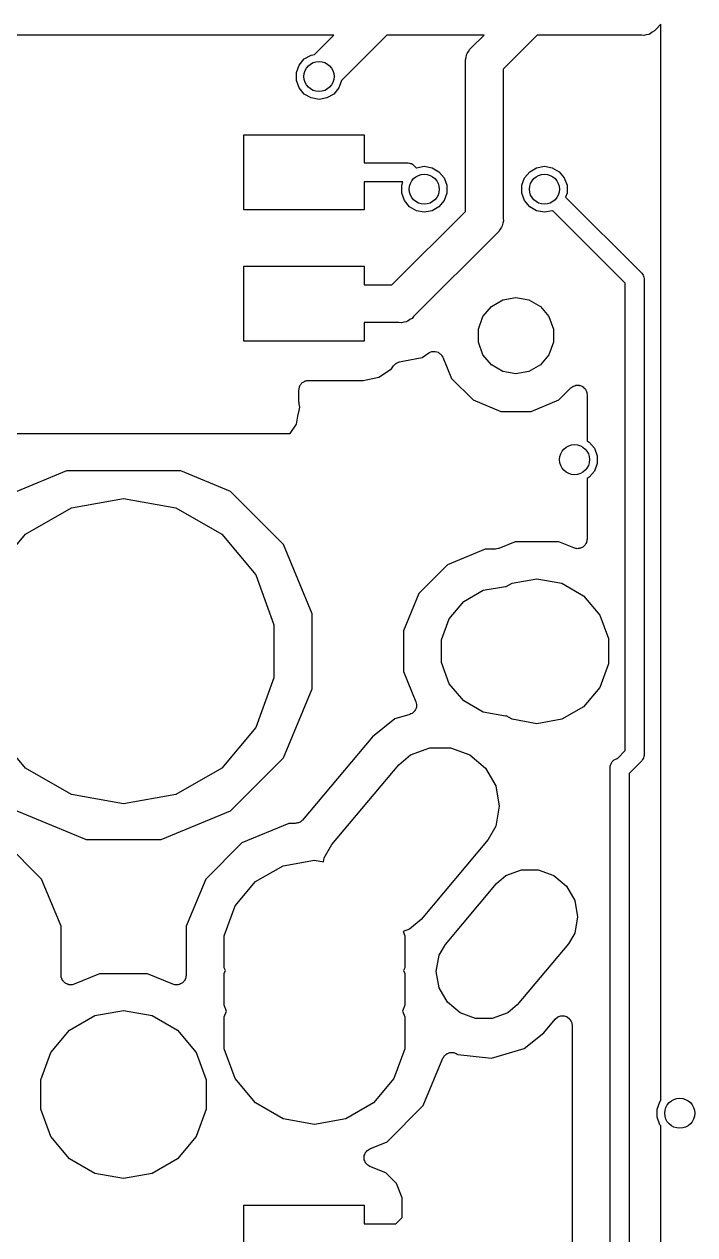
# Model space of a CAD drawing. Extents: x 61 to 194, y -153 to -61.
# Drawn here: x 163.68 to 172.6, y -120.52 to -104.4 of the extents above; entities that cross this region are included whole.
import ezdxf

# ---------------------------------------------------------------- set-up
doc = ezdxf.new("R2010")
doc.units = 0
doc.header["$MEASUREMENT"] = 0
doc.layers.add('BLACK', color=7, linetype='CONTINUOUS')

msp = doc.modelspace()

# ---------------------------------------------------------------- linework, layer by layer
at = {"layer": 'BLACK', "linetype": 'CONTINUOUS'}
for p, q in [((172.15, -104.404), (172.084, -104.469)), ((172.15, -110.056), (172.15, -104.404)), ((167.796, -104.55), (155.411, -104.55)), ((167.541, -104.806), (167.796, -104.55)), ((168.504, -104.55), (167.9, -105.154)), ((169.796, -104.55), (168.504, -104.55)), ((169.631, -104.716), (169.796, -104.55)), ((170.504, -104.55), (170.05, -105.004)), ((171.889, -104.55), (170.504, -104.55)), ((171.922, -104.553), (171.889, -104.55)), ((171.954, -104.544), (171.922, -104.553)), ((171.987, -104.539), (171.954, -104.544)), ((171.996, -104.533), (171.987, -104.539)), ((172.007, -104.53), (171.996, -104.533)), ((172.034, -104.511), (172.007, -104.53)), ((172.063, -104.494), (172.034, -104.511)), ((172.084, -104.469), (172.063, -104.494)), ((169.589, -104.766), (169.606, -104.737)), ((169.606, -104.737), (169.631, -104.716)), ((167.336, -104.948), (167.404, -104.867)), ((167.404, -104.867), (167.496, -104.814)), ((167.496, -104.814), (167.541, -104.806)), ((169.547, -104.878), (169.556, -104.846)), ((169.55, -104.911), (169.547, -104.878)), ((169.556, -104.846), (169.561, -104.813)), ((169.561, -104.813), (169.567, -104.804)), ((169.567, -104.804), (169.57, -104.793)), ((169.57, -104.793), (169.589, -104.766)), ((167.3, -105.047), (167.336, -104.948)), ((167.3, -105.153), (167.3, -105.047)), ((169.55, -106.896), (169.55, -104.911)), ((170.05, -105.004), (170.05, -106.989)), ((167.336, -105.252), (167.3, -105.153)), ((167.9, -105.154), (167.864, -105.252)), ((167.404, -105.333), (167.336, -105.252)), ((167.496, -105.386), (167.404, -105.333)), ((167.796, -105.333), (167.704, -105.386)), ((167.864, -105.252), (167.796, -105.333)), ((167.6, -105.405), (167.496, -105.386)), ((167.704, -105.386), (167.6, -105.405)), ((166.6, -106.875), (166.6, -105.875)), ((166.6, -105.875), (168.2, -105.875)), ((168.2, -105.875), (168.2, -106.25)), ((168.2, -106.25), (168.77, -106.25)), ((168.77, -106.25), (168.786, -106.249)), ((168.786, -106.249), (168.802, -106.253)), ((168.802, -106.253), (168.818, -106.256)), ((168.818, -106.256), (168.823, -106.259)), ((168.823, -106.259), (168.829, -106.26)), ((168.829, -106.26), (168.842, -106.269)), ((168.842, -106.269), (168.857, -106.278)), ((168.857, -106.278), (168.867, -106.29)), ((168.867, -106.29), (168.892, -106.316)), ((168.892, -106.316), (168.896, -106.314)), ((168.896, -106.314), (169, -106.295)), ((169, -106.295), (169.104, -106.314)), ((169.104, -106.314), (169.196, -106.367)), ((170.404, -106.367), (170.496, -106.314)), ((170.496, -106.314), (170.6, -106.295)), ((170.6, -106.295), (170.704, -106.314)), ((170.704, -106.314), (170.796, -106.367)), ((168.717, -106.5), (168.2, -106.5)), ((168.2, -106.5), (168.2, -106.875)), ((168.7, -106.547), (168.717, -106.5)), ((169.196, -106.367), (169.264, -106.448)), ((169.264, -106.448), (169.3, -106.547)), ((170.3, -106.547), (170.336, -106.448)), ((170.336, -106.448), (170.404, -106.367)), ((170.796, -106.367), (170.864, -106.448)), ((170.864, -106.448), (170.9, -106.547)), ((168.7, -106.653), (168.7, -106.547)), ((168.736, -106.752), (168.7, -106.653)), ((169.3, -106.653), (169.264, -106.752)), ((169.3, -106.547), (169.3, -106.653)), ((170.3, -106.653), (170.3, -106.547)), ((170.336, -106.752), (170.3, -106.653)), ((170.9, -106.653), (170.881, -106.704)), ((170.9, -106.547), (170.9, -106.653)), ((168.804, -106.833), (168.736, -106.752)), ((169.264, -106.752), (169.196, -106.833)), ((170.404, -106.833), (170.336, -106.752)), ((170.881, -106.704), (171.885, -107.708)), ((168.2, -106.875), (166.6, -106.875)), ((168.571, -107.875), (169.55, -106.896)), ((168.896, -106.886), (168.804, -106.833)), ((169, -106.905), (168.896, -106.886)), ((169.104, -106.886), (169, -106.905)), ((169.196, -106.833), (169.104, -106.886)), ((170.05, -106.989), (170.053, -107.022)), ((170.496, -106.886), (170.404, -106.833)), ((170.6, -106.905), (170.496, -106.886)), ((170.704, -106.886), (170.6, -106.905)), ((170.708, -106.884), (170.704, -106.886)), ((171.675, -107.852), (170.708, -106.884)), ((170.011, -107.134), (169.994, -107.163)), ((170.03, -107.107), (170.011, -107.134)), ((170.033, -107.096), (170.03, -107.107)), ((170.039, -107.087), (170.033, -107.096)), ((170.044, -107.054), (170.039, -107.087)), ((170.053, -107.022), (170.044, -107.054)), ((169.969, -107.184), (168.859, -108.294)), ((169.994, -107.163), (169.969, -107.184)), ((166.6, -108.625), (166.6, -107.625)), ((166.6, -107.625), (168.2, -107.625)), ((168.2, -107.625), (168.2, -107.875)), ((171.885, -107.708), (171.897, -107.718)), ((171.897, -107.718), (171.906, -107.733)), ((171.906, -107.733), (171.915, -107.746)), ((171.915, -107.746), (171.916, -107.752)), ((171.916, -107.752), (171.919, -107.757)), ((171.919, -107.757), (171.922, -107.773)), ((171.922, -107.773), (171.926, -107.789)), ((171.926, -107.789), (171.925, -107.805)), ((168.2, -107.875), (168.571, -107.875)), ((171.675, -108.089), (171.675, -107.852)), ((171.925, -107.805), (171.925, -114.12)), ((169.894, -108.161), (170.046, -108.073)), ((170.046, -108.073), (170.22, -108.042)), ((170.22, -108.042), (170.394, -108.073)), ((170.394, -108.073), (170.546, -108.161)), ((171.675, -114.073), (171.675, -108.089)), ((169.78, -108.296), (169.894, -108.161)), ((170.546, -108.161), (170.66, -108.296)), ((168.664, -108.375), (168.2, -108.375)), ((168.2, -108.375), (168.2, -108.625)), ((168.697, -108.378), (168.664, -108.375)), ((168.729, -108.369), (168.697, -108.378)), ((168.762, -108.364), (168.729, -108.369)), ((168.771, -108.358), (168.762, -108.364)), ((168.782, -108.355), (168.771, -108.358)), ((168.809, -108.336), (168.782, -108.355)), ((168.838, -108.319), (168.809, -108.336)), ((168.859, -108.294), (168.838, -108.319)), ((169.72, -108.462), (169.78, -108.296)), ((170.66, -108.296), (170.72, -108.462)), ((169.72, -108.638), (169.72, -108.462)), ((170.72, -108.462), (170.72, -108.638)), ((168.2, -108.625), (166.6, -108.625)), ((169.081, -108.77), (169.1, -108.762)), ((169.1, -108.762), (169.102, -108.762)), ((169.102, -108.762), (169.103, -108.761)), ((169.103, -108.761), (169.123, -108.76)), ((169.123, -108.76), (169.144, -108.759)), ((169.144, -108.759), (169.145, -108.759)), ((169.145, -108.759), (169.147, -108.759)), ((169.147, -108.759), (169.167, -108.765)), ((169.167, -108.765), (169.186, -108.771)), ((169.78, -108.804), (169.72, -108.638)), ((170.72, -108.638), (170.66, -108.804)), ((168.611, -108.932), (168.623, -108.92)), ((168.623, -108.92), (168.628, -108.918)), ((168.628, -108.918), (168.632, -108.914)), ((168.632, -108.914), (168.647, -108.908)), ((168.647, -108.908), (168.662, -108.901)), ((168.662, -108.901), (168.668, -108.9)), ((168.668, -108.9), (168.673, -108.898)), ((168.673, -108.898), (168.737, -108.885)), ((168.737, -108.885), (168.971, -108.839)), ((168.737, -108.885), (168.737, -108.885)), ((168.971, -108.839), (169.06, -108.78)), ((169.06, -108.78), (169.061, -108.779)), ((169.061, -108.779), (169.062, -108.778)), ((169.062, -108.778), (169.081, -108.77)), ((169.186, -108.771), (169.188, -108.772)), ((169.188, -108.772), (169.189, -108.773)), ((169.189, -108.773), (169.205, -108.785)), ((169.205, -108.785), (169.222, -108.797)), ((169.222, -108.797), (169.223, -108.798)), ((169.223, -108.798), (169.224, -108.799)), ((169.224, -108.799), (169.235, -108.817)), ((169.235, -108.817), (169.247, -108.834)), ((169.247, -108.834), (169.247, -108.835)), ((169.247, -108.835), (169.248, -108.837)), ((169.248, -108.837), (169.365, -109.121)), ((169.894, -108.939), (169.78, -108.804)), ((170.66, -108.804), (170.546, -108.939)), ((168.398, -109.104), (168.566, -108.991)), ((168.566, -108.991), (168.592, -108.952)), ((168.592, -108.952), (168.596, -108.948)), ((168.596, -108.948), (168.599, -108.943)), ((168.599, -108.943), (168.611, -108.932)), ((170.046, -109.027), (169.894, -108.939)), ((170.22, -109.058), (170.046, -109.027)), ((170.394, -109.027), (170.22, -109.058)), ((170.546, -108.939), (170.394, -109.027)), ((167.335, -109.25), (167.339, -109.24)), ((167.339, -109.24), (167.341, -109.229)), ((167.341, -109.229), (167.346, -109.219)), ((167.346, -109.219), (167.35, -109.209)), ((167.35, -109.209), (167.357, -109.2)), ((167.357, -109.2), (167.363, -109.191)), ((167.363, -109.191), (167.371, -109.184)), ((167.371, -109.184), (167.378, -109.175)), ((167.378, -109.175), (167.388, -109.17)), ((167.388, -109.17), (167.397, -109.162)), ((167.397, -109.162), (167.407, -109.159)), ((167.407, -109.159), (167.417, -109.153)), ((167.417, -109.153), (167.428, -109.151)), ((167.428, -109.151), (167.438, -109.147)), ((167.438, -109.147), (167.449, -109.147)), ((167.449, -109.147), (167.46, -109.145)), ((167.46, -109.145), (168.187, -109.145)), ((168.187, -109.145), (168.398, -109.104)), ((169.365, -109.121), (169.649, -109.405)), ((170.791, -109.405), (170.95, -109.245)), ((170.95, -109.245), (170.964, -109.236)), ((170.964, -109.236), (170.977, -109.225)), ((170.977, -109.225), (170.982, -109.223)), ((170.982, -109.223), (170.986, -109.22)), ((170.986, -109.22), (171.002, -109.216)), ((171.002, -109.216), (171.018, -109.21)), ((171.018, -109.21), (171.024, -109.21)), ((171.024, -109.21), (171.029, -109.209)), ((171.029, -109.209), (171.045, -109.21)), ((171.045, -109.21), (171.062, -109.21)), ((171.062, -109.21), (171.067, -109.212)), ((171.067, -109.212), (171.073, -109.212)), ((171.073, -109.212), (171.088, -109.219)), ((171.088, -109.219), (171.104, -109.225)), ((171.104, -109.225), (171.108, -109.229)), ((171.108, -109.229), (171.113, -109.231)), ((171.113, -109.231), (171.125, -109.243)), ((171.125, -109.243), (171.137, -109.253)), ((167.333, -109.272), (167.335, -109.261)), ((167.333, -109.43), (167.333, -109.272)), ((167.335, -109.261), (167.335, -109.25)), ((169.649, -109.405), (170.019, -109.558)), ((170.421, -109.558), (170.791, -109.405)), ((171.137, -109.253), (171.14, -109.258)), ((171.14, -109.258), (171.144, -109.262)), ((171.144, -109.262), (171.151, -109.277)), ((171.151, -109.277), (171.159, -109.292)), ((171.159, -109.292), (171.16, -109.297)), ((171.16, -109.297), (171.163, -109.302)), ((171.163, -109.302), (171.164, -109.319)), ((171.164, -109.319), (171.167, -109.335)), ((171.167, -109.335), (171.167, -109.95)), ((167.32, -109.621), (167.335, -109.545)), ((167.335, -109.442), (167.333, -109.43)), ((167.335, -109.455), (167.335, -109.442)), ((167.344, -109.5), (167.335, -109.455)), ((167.335, -109.545), (167.344, -109.5)), ((167.335, -109.545), (167.335, -109.545)), ((170.019, -109.558), (170.421, -109.558)), ((167.217, -109.85), (167.299, -109.727)), ((167.299, -109.727), (167.32, -109.621)), ((167.32, -109.621), (167.32, -109.621)), ((162.783, -109.85), (167.217, -109.85)), ((171.167, -109.95), (171.196, -109.967)), ((171.196, -109.967), (171.264, -110.048)), ((171.264, -110.048), (171.3, -110.147)), ((171.3, -110.147), (171.3, -110.253)), ((172.15, -110.078), (172.15, -110.056)), ((172.15, -118.731), (172.15, -110.078)), ((172.15, -110.078), (172.15, -110.078)), ((164.24, -110.35), (163.579, -110.624)), ((165.76, -110.35), (164.24, -110.35)), ((166.421, -110.624), (165.76, -110.35)), ((171.264, -110.352), (171.196, -110.433)), ((171.3, -110.253), (171.264, -110.352)), ((171.196, -110.433), (171.167, -110.45)), ((171.167, -110.45), (171.167, -111.258)), ((167.126, -111.329), (166.421, -110.624)), ((163.695, -111.194), (164.305, -110.842)), ((164.305, -110.842), (165, -110.719)), ((165, -110.719), (165.695, -110.842)), ((165.695, -110.842), (166.305, -111.194)), ((163.241, -111.735), (163.695, -111.194)), ((166.305, -111.194), (166.759, -111.735)), ((167.508, -112.251), (167.126, -111.329)), ((170.21, -111.292), (169.992, -111.382)), ((170.79, -111.292), (170.21, -111.292)), ((170.991, -111.375), (170.79, -111.292)), ((171.137, -111.34), (171.127, -111.349)), ((171.141, -111.332), (171.137, -111.34)), ((171.147, -111.326), (171.141, -111.332)), ((171.152, -111.314), (171.147, -111.326)), ((171.159, -111.302), (171.152, -111.314)), ((171.161, -111.293), (171.159, -111.302)), ((171.164, -111.286), (171.161, -111.293)), ((171.165, -111.272), (171.164, -111.286)), ((171.167, -111.258), (171.165, -111.272)), ((169.81, -111.392), (169.311, -111.599)), ((169.943, -111.392), (169.81, -111.392)), ((169.946, -111.392), (169.943, -111.392)), ((169.949, -111.392), (169.946, -111.392)), ((169.968, -111.388), (169.949, -111.392)), ((169.987, -111.384), (169.968, -111.388)), ((169.989, -111.383), (169.987, -111.384)), ((169.992, -111.382), (169.989, -111.383)), ((171.005, -111.378), (170.991, -111.375)), ((171.018, -111.383), (171.005, -111.378)), ((171.026, -111.383), (171.018, -111.383)), ((171.034, -111.385), (171.026, -111.383)), ((171.048, -111.383), (171.034, -111.385)), ((171.062, -111.383), (171.048, -111.383)), ((171.07, -111.38), (171.062, -111.383)), ((171.078, -111.379), (171.07, -111.38)), ((171.09, -111.373), (171.078, -111.379)), ((171.103, -111.368), (171.09, -111.373)), ((171.11, -111.363), (171.103, -111.368)), ((171.117, -111.359), (171.11, -111.363)), ((171.127, -111.349), (171.117, -111.359)), ((169.311, -111.599), (168.929, -111.981)), ((166.759, -111.735), (167, -112.397)), ((170.17, -111.844), (170.5, -111.785)), ((170.5, -111.785), (170.83, -111.844)), ((168.929, -111.981), (168.722, -112.48)), ((169.525, -112.089), (169.785, -111.939)), ((169.785, -111.939), (170.08, -111.887)), ((170.08, -111.887), (170.091, -111.889)), ((170.091, -111.889), (170.17, -111.844)), ((170.83, -111.844), (171.12, -112.011)), ((169.333, -112.318), (169.525, -112.089)), ((171.12, -112.011), (171.335, -112.268)), ((167.508, -113.249), (167.508, -112.251)), ((171.335, -112.268), (171.45, -112.582)), ((167, -112.397), (167, -113.103)), ((169.23, -112.6), (169.333, -112.318)), ((168.722, -112.48), (168.722, -113.02)), ((169.23, -112.9), (169.23, -112.6)), ((171.45, -112.582), (171.45, -112.918)), ((169.333, -113.182), (169.23, -112.9)), ((171.45, -112.918), (171.335, -113.232)), ((167, -113.103), (166.759, -113.765)), ((168.722, -113.02), (168.889, -113.422)), ((167.126, -114.171), (167.508, -113.249)), ((169.525, -113.411), (169.333, -113.182)), ((171.335, -113.232), (171.12, -113.489)), ((168.889, -113.422), (168.892, -113.44)), ((169.785, -113.561), (169.525, -113.411)), ((168.807, -113.593), (168.608, -113.651)), ((168.823, -113.585), (168.807, -113.593)), ((168.84, -113.578), (168.823, -113.585)), ((168.843, -113.575), (168.84, -113.578)), ((168.846, -113.573), (168.843, -113.575)), ((168.859, -113.56), (168.846, -113.573)), ((168.872, -113.548), (168.859, -113.56)), ((168.874, -113.545), (168.872, -113.548)), ((168.877, -113.541), (168.874, -113.545)), ((168.884, -113.525), (168.877, -113.541)), ((168.892, -113.509), (168.884, -113.525)), ((168.892, -113.44), (168.898, -113.457)), ((168.893, -113.505), (168.892, -113.509)), ((168.895, -113.501), (168.893, -113.505)), ((168.896, -113.483), (168.895, -113.501)), ((168.898, -113.465), (168.896, -113.483)), ((168.898, -113.457), (168.897, -113.461)), ((168.897, -113.461), (168.898, -113.465)), ((170.08, -113.613), (169.785, -113.561)), ((171.12, -113.489), (170.83, -113.656)), ((168.608, -113.651), (168.31, -113.89)), ((170.091, -113.611), (170.08, -113.613)), ((170.17, -113.656), (170.091, -113.611)), ((170.5, -113.715), (170.17, -113.656)), ((170.83, -113.656), (170.5, -113.715)), ((163.695, -114.306), (163.241, -113.765)), ((166.759, -113.765), (166.305, -114.306)), ((168.31, -113.89), (167.381, -114.997)), ((168.818, -114.13), (169.075, -114.036)), ((169.075, -114.036), (169.348, -114.036)), ((169.348, -114.036), (169.605, -114.13)), ((171.571, -114.178), (171.675, -114.073)), ((166.421, -114.876), (167.126, -114.171)), ((168.662, -114.261), (168.818, -114.13)), ((169.605, -114.13), (169.815, -114.305)), ((171.486, -114.247), (171.49, -114.237)), ((171.49, -114.237), (171.497, -114.228)), ((171.497, -114.228), (171.503, -114.218)), ((171.503, -114.218), (171.511, -114.211)), ((171.511, -114.211), (171.518, -114.203)), ((171.518, -114.203), (171.528, -114.197)), ((171.528, -114.197), (171.537, -114.19)), ((171.537, -114.19), (171.547, -114.186)), ((171.547, -114.186), (171.557, -114.181)), ((171.557, -114.181), (171.568, -114.179)), ((171.568, -114.179), (171.571, -114.178)), ((171.885, -114.217), (171.725, -114.377)), ((171.897, -114.207), (171.885, -114.217)), ((171.906, -114.192), (171.897, -114.207)), ((171.915, -114.179), (171.906, -114.192)), ((171.916, -114.173), (171.915, -114.179)), ((171.919, -114.168), (171.916, -114.173)), ((171.922, -114.152), (171.919, -114.168)), ((171.926, -114.136), (171.922, -114.152)), ((171.925, -114.12), (171.926, -114.136)), ((164.305, -114.658), (163.695, -114.306)), ((166.305, -114.306), (165.695, -114.658)), ((167.771, -115.323), (168.662, -114.261)), ((169.815, -114.305), (169.951, -114.542)), ((171.475, -114.278), (171.479, -114.268)), ((171.475, -114.289), (171.475, -114.278)), ((171.475, -122.726), (171.475, -114.289)), ((171.479, -114.268), (171.481, -114.257)), ((171.481, -114.257), (171.486, -114.247)), ((171.725, -114.377), (171.725, -122.726)), ((169.951, -114.542), (169.999, -114.811)), ((165, -114.781), (164.305, -114.658)), ((165.695, -114.658), (165, -114.781)), ((163.579, -114.876), (164.501, -115.258)), ((165.499, -115.258), (166.421, -114.876)), ((169.999, -114.811), (169.951, -115.08)), ((167.2, -115.042), (166.572, -115.302)), ((167.284, -115.042), (167.2, -115.042)), ((167.295, -115.04), (167.284, -115.042)), ((167.306, -115.04), (167.295, -115.04)), ((167.317, -115.036), (167.306, -115.04)), ((167.327, -115.034), (167.317, -115.036)), ((167.337, -115.029), (167.327, -115.034)), ((167.348, -115.025), (167.337, -115.029)), ((167.356, -115.018), (167.348, -115.025)), ((167.366, -115.012), (167.356, -115.018)), ((167.373, -115.004), (167.366, -115.012)), ((167.381, -114.997), (167.373, -115.004)), ((169.951, -115.08), (169.849, -115.257)), ((163.908, -115.782), (163.428, -115.302)), ((164.501, -115.258), (165.499, -115.258)), ((166.572, -115.302), (166.092, -115.782)), ((167.669, -115.5), (167.771, -115.323)), ((169.849, -115.257), (168.958, -116.319)), ((167.123, -115.605), (167.54, -115.531)), ((167.54, -115.531), (167.659, -115.553)), ((167.659, -115.553), (167.669, -115.5)), ((166.757, -115.817), (167.123, -115.605)), ((170.088, -115.737), (170.295, -115.661)), ((170.295, -115.661), (170.516, -115.661)), ((170.516, -115.661), (170.723, -115.737)), ((164.168, -116.41), (163.908, -115.782)), ((166.092, -115.782), (165.832, -116.41)), ((166.485, -116.141), (166.757, -115.817)), ((169.281, -116.654), (169.962, -115.843)), ((169.962, -115.843), (170.088, -115.737)), ((170.723, -115.737), (170.891, -115.878)), ((170.891, -115.878), (171.002, -116.069)), ((166.34, -116.538), (166.485, -116.141)), ((171.002, -116.069), (171.04, -116.286)), ((168.958, -116.319), (168.802, -116.45)), ((171.04, -116.286), (171.002, -116.503)), ((164.168, -117.064), (164.168, -116.41)), ((165.832, -116.41), (165.832, -117.064)), ((168.802, -116.45), (168.719, -116.48)), ((168.719, -116.48), (168.74, -116.538)), ((166.34, -116.962), (166.34, -116.538)), ((168.74, -116.538), (168.74, -116.962)), ((169.198, -116.797), (169.281, -116.654)), ((170.919, -116.646), (170.238, -117.457)), ((171.002, -116.503), (170.919, -116.646)), ((169.16, -117.014), (169.198, -116.797)), ((166.354, -117), (166.34, -116.962)), ((168.74, -116.962), (168.726, -117)), ((164.17, -117.078), (164.168, -117.064)), ((164.171, -117.092), (164.17, -117.078)), ((164.174, -117.099), (164.171, -117.092)), ((164.176, -117.108), (164.174, -117.099)), ((164.183, -117.12), (164.176, -117.108)), ((164.188, -117.132), (164.183, -117.12)), ((164.194, -117.138), (164.188, -117.132)), ((164.198, -117.146), (164.194, -117.138)), ((164.68, -117.042), (164.344, -117.181)), ((165.32, -117.042), (164.68, -117.042)), ((165.656, -117.181), (165.32, -117.042)), ((165.806, -117.138), (165.802, -117.146)), ((165.812, -117.132), (165.806, -117.138)), ((165.817, -117.12), (165.812, -117.132)), ((165.824, -117.108), (165.817, -117.12)), ((165.826, -117.099), (165.824, -117.108)), ((165.829, -117.092), (165.826, -117.099)), ((165.83, -117.078), (165.829, -117.092)), ((165.832, -117.064), (165.83, -117.078)), ((166.34, -117.038), (166.354, -117)), ((166.34, -117.462), (166.34, -117.038)), ((168.726, -117), (168.74, -117.038)), ((168.74, -117.038), (168.74, -117.462)), ((169.198, -117.231), (169.16, -117.014)), ((164.208, -117.155), (164.198, -117.146)), ((164.218, -117.165), (164.208, -117.155)), ((164.225, -117.169), (164.218, -117.165)), ((164.231, -117.174), (164.225, -117.169)), ((164.245, -117.179), (164.231, -117.174)), ((164.257, -117.185), (164.245, -117.179)), ((164.265, -117.186), (164.257, -117.185)), ((164.273, -117.189), (164.265, -117.186)), ((164.287, -117.189), (164.273, -117.189)), ((164.301, -117.191), (164.287, -117.189)), ((164.309, -117.189), (164.301, -117.191)), ((164.317, -117.189), (164.309, -117.189)), ((164.33, -117.184), (164.317, -117.189)), ((164.344, -117.181), (164.33, -117.184)), ((165.67, -117.184), (165.656, -117.181)), ((165.683, -117.189), (165.67, -117.184)), ((165.691, -117.189), (165.683, -117.189)), ((165.699, -117.191), (165.691, -117.189)), ((165.713, -117.189), (165.699, -117.191)), ((165.727, -117.189), (165.713, -117.189)), ((165.735, -117.186), (165.727, -117.189)), ((165.743, -117.185), (165.735, -117.186)), ((165.755, -117.179), (165.743, -117.185)), ((165.768, -117.174), (165.755, -117.179)), ((165.775, -117.169), (165.768, -117.174)), ((165.782, -117.165), (165.775, -117.169)), ((165.792, -117.155), (165.782, -117.165)), ((165.802, -117.146), (165.792, -117.155)), ((169.309, -117.422), (169.198, -117.231)), ((166.369, -117.54), (166.34, -117.462)), ((168.74, -117.462), (168.711, -117.54)), ((169.477, -117.563), (169.309, -117.422)), ((170.238, -117.457), (170.112, -117.563)), ((164.282, -117.794), (164.618, -117.6)), ((164.618, -117.6), (165, -117.533)), ((165, -117.533), (165.382, -117.6)), ((165.382, -117.6), (165.718, -117.794)), ((166.34, -117.618), (166.369, -117.54)), ((166.34, -118.042), (166.34, -117.618)), ((168.711, -117.54), (168.74, -117.618)), ((168.74, -117.618), (168.74, -118.042)), ((169.684, -117.639), (169.477, -117.563)), ((170.112, -117.563), (169.905, -117.639)), ((170.743, -117.647), (170.776, -117.618)), ((170.776, -117.618), (170.818, -117.603)), ((170.818, -117.603), (170.862, -117.603)), ((170.862, -117.603), (170.904, -117.618)), ((170.904, -117.618), (170.937, -117.647)), ((169.905, -117.639), (169.684, -117.639)), ((170.591, -117.828), (170.743, -117.647)), ((170.937, -117.647), (170.955, -117.677)), ((170.955, -117.677), (170.959, -117.685)), ((170.959, -117.685), (170.967, -117.728)), ((170.967, -117.728), (170.967, -122.438)), ((164.033, -118.092), (164.282, -117.794)), ((165.718, -117.794), (165.967, -118.092)), ((170.328, -118.039), (170.591, -117.828)), ((163.9, -118.456), (164.033, -118.092)), ((165.967, -118.092), (166.1, -118.456)), ((166.485, -118.439), (166.34, -118.042)), ((168.74, -118.042), (168.595, -118.439)), ((169.287, -118.119), (169.3, -118.107)), ((169.3, -118.107), (169.304, -118.106)), ((169.304, -118.106), (169.308, -118.103)), ((169.308, -118.103), (169.325, -118.098)), ((169.325, -118.098), (169.342, -118.091)), ((169.342, -118.091), (169.346, -118.091)), ((169.346, -118.091), (169.35, -118.09)), ((169.35, -118.09), (169.368, -118.091)), ((169.368, -118.091), (169.386, -118.09)), ((169.386, -118.09), (169.39, -118.092)), ((169.39, -118.092), (169.394, -118.092)), ((169.394, -118.092), (169.41, -118.099)), ((169.41, -118.099), (169.427, -118.105)), ((169.427, -118.105), (169.447, -118.116)), ((169.895, -118.165), (170.328, -118.039)), ((168.988, -118.798), (169.249, -118.167)), ((169.249, -118.167), (169.259, -118.152)), ((169.259, -118.152), (169.267, -118.137)), ((169.267, -118.137), (169.27, -118.134)), ((169.27, -118.134), (169.273, -118.13)), ((169.273, -118.13), (169.287, -118.119)), ((169.447, -118.116), (169.895, -118.165)), ((163.9, -118.844), (163.9, -118.456)), ((166.1, -118.456), (166.1, -118.844)), ((166.757, -118.763), (166.485, -118.439)), ((168.595, -118.439), (168.323, -118.763)), ((172.1, -118.847), (172.136, -118.748)), ((172.136, -118.748), (172.15, -118.731)), ((164.033, -119.208), (163.9, -118.844)), ((166.1, -118.844), (165.967, -119.208)), ((167.123, -118.975), (166.757, -118.763)), ((168.323, -118.763), (167.957, -118.975)), ((168.508, -119.278), (168.988, -118.798)), ((172.1, -118.953), (172.1, -118.847)), ((167.54, -119.049), (167.123, -118.975)), ((167.957, -118.975), (167.54, -119.049)), ((172.136, -119.052), (172.1, -118.953)), ((172.15, -119.069), (172.136, -119.052)), ((172.15, -121.931), (172.15, -119.069)), ((164.282, -119.506), (164.033, -119.208)), ((165.967, -119.208), (165.718, -119.506)), ((168.231, -119.41), (168.241, -119.397)), ((168.241, -119.397), (168.246, -119.394)), ((168.246, -119.394), (168.25, -119.389)), ((168.25, -119.389), (168.264, -119.382)), ((168.264, -119.382), (168.278, -119.373)), ((168.278, -119.373), (168.508, -119.278)), ((164.618, -119.7), (164.282, -119.506)), ((165.718, -119.506), (165.382, -119.7)), ((168.201, -119.474), (168.203, -119.468)), ((168.202, -119.49), (168.201, -119.474)), ((168.201, -119.507), (168.202, -119.49)), ((168.203, -119.512), (168.201, -119.507)), ((168.203, -119.463), (168.209, -119.447)), ((168.203, -119.468), (168.203, -119.463)), ((168.203, -119.518), (168.203, -119.512)), ((168.209, -119.533), (168.203, -119.518)), ((168.209, -119.447), (168.214, -119.432)), ((168.214, -119.549), (168.209, -119.533)), ((168.214, -119.432), (168.218, -119.427)), ((168.218, -119.553), (168.214, -119.549)), ((168.218, -119.427), (168.22, -119.422)), ((168.22, -119.558), (168.218, -119.553)), ((168.22, -119.422), (168.231, -119.41)), ((168.231, -119.571), (168.22, -119.558)), ((165, -119.767), (164.618, -119.7)), ((165.382, -119.7), (165, -119.767)), ((168.241, -119.584), (168.231, -119.571)), ((168.246, -119.587), (168.241, -119.584)), ((168.25, -119.591), (168.246, -119.587)), ((168.264, -119.599), (168.25, -119.591)), ((168.278, -119.608), (168.264, -119.599)), ((168.488, -119.694), (168.278, -119.608)), ((168.631, -119.837), (168.488, -119.694)), ((168.708, -120.024), (168.631, -119.837)), ((168.708, -120.287), (168.708, -120.024)), ((166.6, -121.125), (166.6, -120.125)), ((166.6, -120.125), (168.2, -120.125)), ((168.2, -120.125), (168.2, -120.371)), ((168.624, -120.371), (168.708, -120.287)), ((168.2, -120.371), (168.624, -120.371))]:
    msp.add_line(p, q, dxfattribs=at)
at = {"layer": 'BLACK'}
for centre in [(167.6, -105.1), (169, -106.6), (170.6, -106.6), (171, -110.2), (172.4, -118.9)]:
    msp.add_circle(centre, 0.2, dxfattribs=at)

doc.saveas('drawing.dxf')
